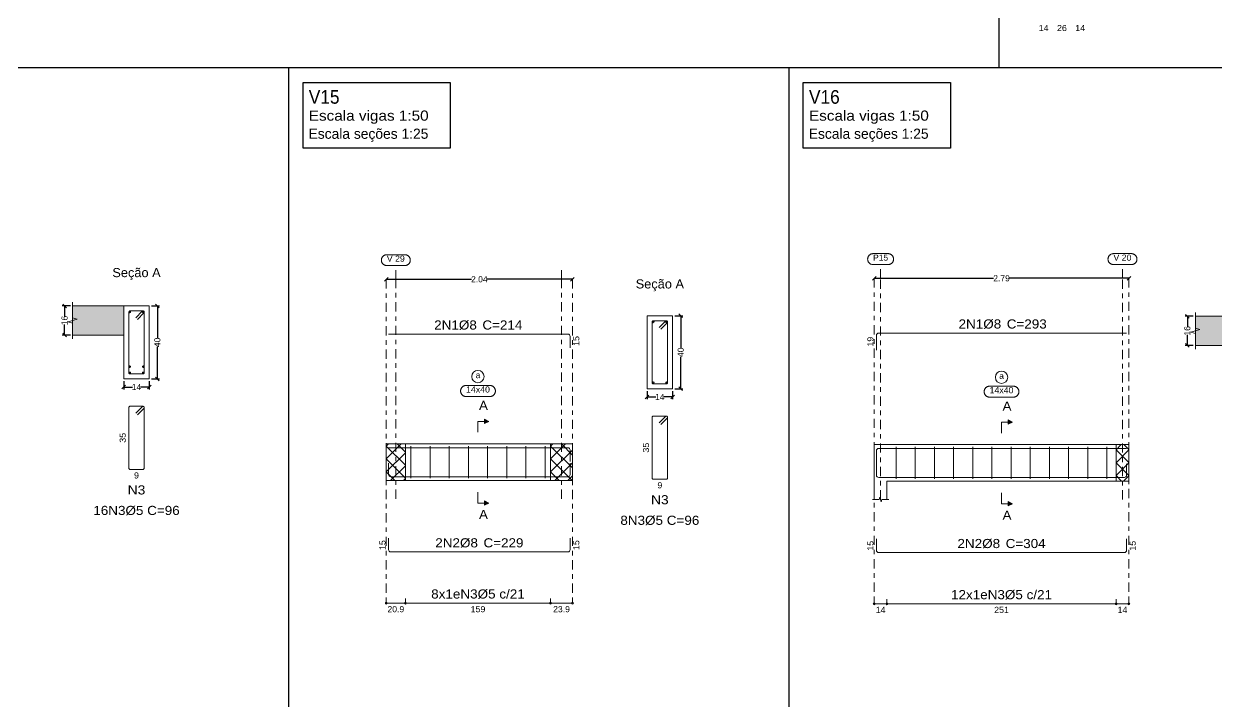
# Model space of a CAD drawing. Header units: centimetres. Extents: x 3194 to 3278, y -951 to -517.
# Drawn here: x 3215.75 to 3241.88, y -686.23 to -671.4 of the extents above; entities that cross this region are included whole.
import ezdxf
from ezdxf.enums import TextEntityAlignment as Align

# ---------------------------------------------------------------- set-up
doc = ezdxf.new("R2010")
doc.units = ezdxf.units.CM
doc.linetypes.add('CYPE_RAYAPUNTO', pattern=[0.4125, 0.2025, -0.105, 0, -0.105])
for name, color, linetype, lineweight in [('ARM_LONGITUDINAL_Ø8', 32, 'Continuous', 9), ('ARM_TRANSVERSAL_Ø5', 120, 'Continuous', 9), ('ELE_ARM_TRANS_TXT_EST', 7, 'Continuous', 9), ('ELE_CONT_NOS', 7, 'Continuous', 9), ('ELE_CONT_VIG_CONCRETO', 7, 'Continuous', 9), ('ELE_COT_COMPRIMENTO_PROJETADO', 8, 'Continuous', 0), ('ELE_COT_COT_ANCORAGENS', 8, 'Continuous', 0), ('ELE_COT_COT_EST', 8, 'Continuous', 0), ('ELE_COT_COT_LIN_APOIOS', 8, 'CYPE_RAYAPUNTO', 0), ('ELE_COT_TEXTOS_ESTRIBOS', 8, 'Continuous', 0), ('ELE_REF_COT_LIN_AUX_COTA', 8, 'CYPE_RAYAPUNTO', 9), ('ELE_REF_LINHAS_MARCAS_PLANTA', 8, 'Continuous', 9), ('ELE_REF_MARCAS_PLANTA', 8, 'Continuous', 9), ('ELE_REF_REF_ESCALA', 3, 'Continuous', 9), ('ELE_REF_REF_NOME', 8, 'Continuous', 9), ('ELE_REF_REF_REFERENCIA', 8, 'Continuous', 9), ('ELE_REF_TEXTO_REF_NOME', 8, 'Continuous', 9), ('ELE_REF_TEXTO_REF_REFERENCIA', 8, 'Continuous', 9), ('POR_ARM_LONG_ARM_TEXTOS', 7, 'Continuous', 9), ('POR_ARM_LONG_TXT_COMP', 7, 'Continuous', 9), ('SEC_CONT_LAJES_CORTE', 8, 'Continuous', 9), ('SEC_CONT_VIG_CONCRETO_CORTE', 7, 'Continuous', 9), ('SEC_COTAS_SEC_DIM_VIGA', 8, 'Continuous', 0), ('SEC_COTAS_TEXTOS_DETALHE_ESTRIBOS', 8, 'Continuous', 0), ('SEC_REF_TXT_NOMES', 2, 'Continuous', 9), ('SEC_REF_TXT_POSICOES_ARM_ESTRIBOS', 7, 'Continuous', 9)]:
    doc.layers.add(name, color=color, linetype=linetype, lineweight=lineweight)
doc.layers.add('COTA CYPE', color=31, linetype='Continuous')
doc.styles.add('CYPETXT', font='arial.ttf', dxfattribs={"height": 0.2})
doc.styles.add('CYPETXT_0.2', font='arial.ttf', dxfattribs={"height": 0.133333})
doc.dimstyles.new('cype_oblique', dxfattribs={"dimtxt": 0.18, "dimasz": 0.18, "dimexe": 0.05, "dimexo": 0.05, "dimgap": 0, "dimtad": 0, "dimdec": 4, "dimzin": 0, "dimdsep": 46, "dimtxsty": 'CYPETXT_0.2', "dimblk": 'OBLIQUE', "dimtsz": 0.04, "dimcen": 0.09, "dimadec": 0, "dimazin": 0, "dimtfac": 1, "dimtdec": 4, "dimtofl": 0, "dimtmove": 2, "dimatfit": 3, "dimfxl": 1, "dimtolj": 1, "dimtzin": 0, "dimarcsym": 0})

# ---------------------------------------------------------------- blocks, each defined once
blk = doc.blocks.new('*D1537')
at = {"layer": 'Defpoints', "color": 0, "transparency": 16777216}
for p in [(3217.942, -679.174), (3218.502, -679.174), (3218.502, -679.352)]:
    blk.add_point(p, dxfattribs=at)
at = {"layer": 'SEC_COTAS_SEC_DIM_VIGA', "color": 0, "lineweight": -2, "transparency": 16777216}
for p, q in [((3217.902, -679.392), (3217.982, -679.312)), ((3217.942, -679.224), (3217.942, -679.402)), ((3217.942, -679.352), (3218.133, -679.352)), ((3218.502, -679.352), (3218.311, -679.352)), ((3218.462, -679.392), (3218.542, -679.312)), ((3218.502, -679.224), (3218.502, -679.402))]:
    blk.add_line(p, q, dxfattribs=at)
at = {"layer": 'SEC_COTAS_SEC_DIM_VIGA', "color": 0, "transparency": 16777216, "insert": (3218.222, -679.352), "char_height": 0.1333, "attachment_point": 5, "style": 'CYPETXT_0.2'}
blk.add_mtext('\\A1;14', dxfattribs=at)
blk = doc.blocks.new('_OBLIQUE')
at = {"color": 0, "linetype": 'ByBlock'}
blk.add_line((-0.5, -0.5), (0.5, 0.5), dxfattribs=at)
blk = doc.blocks.new('*D1538')
at = {"layer": 'Defpoints', "color": 0, "transparency": 16777216}
for p in [(3216.645, -677.574), (3216.822, -677.574), (3216.822, -678.214)]:
    blk.add_point(p, dxfattribs=at)
at = {"layer": 'SEC_COTAS_SEC_DIM_VIGA', "color": 0, "lineweight": -2, "transparency": 16777216}
for p, q in [((3216.772, -677.574), (3216.595, -677.574)), ((3216.685, -677.614), (3216.605, -677.534)), ((3216.645, -677.574), (3216.645, -677.805)), ((3216.645, -678.214), (3216.645, -677.983)), ((3216.772, -678.214), (3216.595, -678.214)), ((3216.685, -678.254), (3216.605, -678.174))]:
    blk.add_line(p, q, dxfattribs=at)
at = {"layer": 'SEC_COTAS_SEC_DIM_VIGA', "color": 0, "transparency": 16777216, "insert": (3216.645, -677.894), "char_height": 0.1333, "attachment_point": 5, "rotation": 90, "style": 'CYPETXT_0.2'}
blk.add_mtext('\\A1;16', dxfattribs=at)
blk = doc.blocks.new('*D1539')
at = {"layer": 'Defpoints', "color": 0, "transparency": 16777216}
for p in [(3218.502, -677.574), (3218.679, -677.574), (3218.502, -679.174)]:
    blk.add_point(p, dxfattribs=at)
at = {"layer": 'SEC_COTAS_SEC_DIM_VIGA', "color": 0, "lineweight": -2, "transparency": 16777216}
for p, q in [((3218.552, -677.574), (3218.729, -677.574)), ((3218.719, -677.614), (3218.639, -677.534)), ((3218.679, -677.574), (3218.679, -678.276)), ((3218.679, -679.174), (3218.679, -678.472)), ((3218.719, -679.214), (3218.639, -679.134)), ((3218.552, -679.174), (3218.729, -679.174))]:
    blk.add_line(p, q, dxfattribs=at)
at = {"layer": 'SEC_COTAS_SEC_DIM_VIGA', "color": 0, "transparency": 16777216, "insert": (3218.679, -678.374), "char_height": 0.1333, "attachment_point": 5, "rotation": 90, "style": 'CYPETXT_0.2'}
blk.add_mtext('\\A1;40', dxfattribs=at)
blk = doc.blocks.new('*D1542')
at = {"layer": 'Defpoints', "color": 0, "transparency": 16777216}
for p in [(3229.412, -679.39), (3229.972, -679.39), (3229.972, -679.567)]:
    blk.add_point(p, dxfattribs=at)
at = {"layer": 'SEC_COTAS_SEC_DIM_VIGA', "color": 0, "lineweight": -2, "transparency": 16777216}
for p, q in [((3229.372, -679.607), (3229.452, -679.527)), ((3229.412, -679.44), (3229.412, -679.617)), ((3229.412, -679.567), (3229.603, -679.567)), ((3229.972, -679.567), (3229.781, -679.567)), ((3229.932, -679.607), (3230.012, -679.527)), ((3229.972, -679.44), (3229.972, -679.617))]:
    blk.add_line(p, q, dxfattribs=at)
at = {"layer": 'SEC_COTAS_SEC_DIM_VIGA', "color": 0, "transparency": 16777216, "insert": (3229.692, -679.567), "char_height": 0.1333, "attachment_point": 5, "style": 'CYPETXT_0.2'}
blk.add_mtext('\\A1;14', dxfattribs=at)
blk = doc.blocks.new('*D1543')
at = {"layer": 'Defpoints', "color": 0, "transparency": 16777216}
for p in [(3229.972, -677.79), (3230.149, -677.79), (3229.972, -679.39)]:
    blk.add_point(p, dxfattribs=at)
at = {"layer": 'SEC_COTAS_SEC_DIM_VIGA', "color": 0, "lineweight": -2, "transparency": 16777216}
for p, q in [((3230.022, -677.79), (3230.199, -677.79)), ((3230.189, -677.83), (3230.109, -677.75)), ((3230.149, -677.79), (3230.149, -678.492)), ((3230.149, -679.39), (3230.149, -678.688)), ((3230.022, -679.39), (3230.199, -679.39)), ((3230.189, -679.43), (3230.109, -679.35))]:
    blk.add_line(p, q, dxfattribs=at)
at = {"layer": 'SEC_COTAS_SEC_DIM_VIGA', "color": 0, "transparency": 16777216, "insert": (3230.149, -678.59), "char_height": 0.1333, "attachment_point": 5, "rotation": 90, "style": 'CYPETXT_0.2'}
blk.add_mtext('\\A1;40', dxfattribs=at)
blk = doc.blocks.new('*D1544')
at = {"layer": 'Defpoints', "color": 0, "transparency": 16777216}
for p in [(3223.696, -676.992), (3223.696, -676.992), (3227.777, -676.992)]:
    blk.add_point(p, dxfattribs=at)
at = {"layer": 'ELE_COT_COMPRIMENTO_PROJETADO', "color": 0, "lineweight": -2, "transparency": 16777216}
for p, q in [((3223.656, -677.032), (3223.736, -676.952)), ((3223.696, -676.992), (3225.562, -676.992)), ((3227.777, -676.992), (3225.91, -676.992)), ((3227.737, -677.032), (3227.817, -676.952))]:
    blk.add_line(p, q, dxfattribs=at)
at = {"layer": 'ELE_COT_COMPRIMENTO_PROJETADO', "color": 0, "transparency": 16777216, "insert": (3225.736, -676.992), "char_height": 0.1333, "attachment_point": 5, "style": 'CYPETXT_0.2'}
blk.add_mtext('\\A1;2.04', dxfattribs=at)
blk = doc.blocks.new('*D1546')
at = {"layer": 'Defpoints', "color": 0, "transparency": 16777216}
for p in [(3241.253, -677.8), (3241.43, -677.8), (3241.43, -678.44)]:
    blk.add_point(p, dxfattribs=at)
at = {"layer": 'SEC_COTAS_SEC_DIM_VIGA', "color": 0, "lineweight": -2, "transparency": 16777216}
for p, q in [((3241.38, -677.8), (3241.203, -677.8)), ((3241.293, -677.84), (3241.213, -677.76)), ((3241.253, -677.8), (3241.253, -678.03)), ((3241.253, -678.44), (3241.253, -678.209)), ((3241.38, -678.44), (3241.203, -678.44)), ((3241.293, -678.48), (3241.213, -678.4))]:
    blk.add_line(p, q, dxfattribs=at)
at = {"layer": 'SEC_COTAS_SEC_DIM_VIGA', "color": 0, "transparency": 16777216, "insert": (3241.253, -678.12), "char_height": 0.1333, "attachment_point": 5, "rotation": 90, "style": 'CYPETXT_0.2'}
blk.add_mtext('\\A1;16', dxfattribs=at)
blk = doc.blocks.new('*D1548')
at = {"layer": 'Defpoints', "color": 0, "transparency": 16777216}
for p in [(3234.39, -676.97), (3234.39, -676.97), (3239.971, -676.97)]:
    blk.add_point(p, dxfattribs=at)
at = {"layer": 'ELE_COT_COMPRIMENTO_PROJETADO', "color": 0, "lineweight": -2, "transparency": 16777216}
for p, q in [((3234.35, -677.01), (3234.43, -676.93)), ((3234.39, -676.97), (3237.006, -676.97)), ((3239.971, -676.97), (3237.355, -676.97)), ((3239.931, -677.01), (3240.011, -676.93))]:
    blk.add_line(p, q, dxfattribs=at)
at = {"layer": 'ELE_COT_COMPRIMENTO_PROJETADO', "color": 0, "transparency": 16777216, "insert": (3237.181, -676.97), "char_height": 0.1333, "attachment_point": 5, "style": 'CYPETXT_0.2'}
blk.add_mtext('\\A1;2.79', dxfattribs=at)

msp = doc.modelspace()

# ---------------------------------------------------------------- hatches: boundary and pattern name
at = {"layer": 'ELE_REF_LINHAS_MARCAS_PLANTA'}
for points in [[(3225.85027, -680.15091), (3225.85027, -680.05491), (3225.94627, -680.10291)], [(3237.32468, -680.16591), (3237.32468, -680.06991), (3237.42068, -680.11791)], [(3225.85027, -681.84491), (3225.85027, -681.94091), (3225.94627, -681.89291)], [(3237.32468, -681.85991), (3237.32468, -681.95591), (3237.42068, -681.90791)]]:
    msp.add_hatch(color=256, dxfattribs=at).paths.add_polyline_path(points)
at = {"layer": 'SEC_CONT_LAJES_CORTE', "true_color": 0xdad7d3}
for points in [[(3216.82202, -678.21425), (3217.94202, -678.21425), (3217.94202, -677.57425), (3216.82202, -677.57425)], [(3241.43033, -678.43962), (3242.55033, -678.43962), (3242.55033, -677.79962), (3241.43033, -677.79962)]]:
    msp.add_hatch(color=254, dxfattribs=at).paths.add_polyline_path(points)

# ---------------------------------------------------------------- linework, layer by layer
for p, q in [((3237.12328, -658.55377), (3237.12328, -672.35504)), ((3196.8194, -672.35504), (3259.9194, -672.35504)), ((3221.55398, -672.35504), (3221.55398, -686.52861)), ((3232.51701, -672.35504), (3232.51701, -686.52861))]:
    msp.add_line(p, q)
at = {"layer": 'ARM_LONGITUDINAL_Ø8'}
for points in [[(3227.72654, -678.49197), (3227.72654, -678.23997), (3227.72289, -678.2216), (3227.71248, -678.20603), (3227.69691, -678.19563), (3227.67854, -678.19197), (3223.74605, -678.19197)], [(3239.92099, -678.16962), (3234.48836, -678.16962), (3234.46999, -678.17328), (3234.45442, -678.18368), (3234.44401, -678.19925), (3234.44036, -678.21762), (3234.44036, -678.54504)], [(3227.72654, -680.97991), (3227.72654, -680.72791), (3227.72289, -680.70954), (3227.71248, -680.69397), (3227.69691, -680.68356), (3227.67854, -680.67991), (3223.74605, -680.67991)], [(3239.92099, -680.69491), (3234.48836, -680.69491), (3234.46999, -680.69856), (3234.45442, -680.70897), (3234.44401, -680.72454), (3234.44036, -680.74291), (3234.44036, -681.07032)], [(3227.72654, -681.01591), (3227.72654, -681.26791), (3227.72289, -681.28628), (3227.71248, -681.30185), (3227.69691, -681.31226), (3227.67854, -681.31591), (3223.79405, -681.31591), (3223.77569, -681.31226), (3223.76011, -681.30185), (3223.74971, -681.28628), (3223.74605, -681.26791), (3223.74605, -681.01591)], [(3239.92099, -681.03091), (3239.92099, -681.28291), (3239.91734, -681.30128), (3239.90693, -681.31685), (3239.89136, -681.32726), (3239.87299, -681.33091), (3234.48836, -681.33091), (3234.46999, -681.32726), (3234.45442, -681.31685), (3234.44401, -681.30128), (3234.44036, -681.28291), (3234.44036, -681.03091)], [(3227.72654, -682.66291), (3227.72654, -682.91491), (3227.72289, -682.93328), (3227.71248, -682.94885), (3227.69691, -682.95926), (3227.67854, -682.96291), (3223.79405, -682.96291), (3223.77569, -682.95926), (3223.76011, -682.94885), (3223.74971, -682.93328), (3223.74605, -682.91491), (3223.74605, -682.66291)], [(3239.92099, -682.67791), (3239.92099, -682.92991), (3239.91734, -682.94828), (3239.90693, -682.96385), (3239.89136, -682.97426), (3239.87299, -682.97791), (3234.48836, -682.97791), (3234.46999, -682.97426), (3234.45442, -682.96385), (3234.44401, -682.94828), (3234.44036, -682.92991), (3234.44036, -682.67791)]]:
    msp.add_lwpolyline(points, dxfattribs=at)
for centre in [(3218.07802, -677.71025), (3218.36602, -677.71025), (3229.54803, -677.92597), (3229.83603, -677.92597), (3218.07802, -678.90625), (3218.36602, -678.90625), (3218.07802, -679.03825), (3218.36602, -679.03825), (3229.54803, -679.25397), (3229.83603, -679.25397)]:
    msp.add_circle(centre, 0.016, dxfattribs=at)
at = {"layer": 'ARM_TRANSVERSAL_Ø5'}
for p, q in [((3224.23627, -680.64791), (3224.23627, -681.34791)), ((3224.65627, -680.64791), (3224.65627, -681.34791)), ((3225.07627, -680.64791), (3225.07627, -681.34791)), ((3225.49627, -680.64791), (3225.49627, -681.34791)), ((3225.91627, -680.64791), (3225.91627, -681.34791)), ((3226.33627, -680.64791), (3226.33627, -681.34791)), ((3226.75627, -680.64791), (3226.75627, -681.34791)), ((3227.17627, -680.64791), (3227.17627, -681.34791)), ((3234.87068, -680.66291), (3234.87068, -681.36291)), ((3235.29068, -680.66291), (3235.29068, -681.36291)), ((3235.71068, -680.66291), (3235.71068, -681.36291)), ((3236.13068, -680.66291), (3236.13068, -681.36291)), ((3236.55068, -680.66291), (3236.55068, -681.36291)), ((3236.97068, -680.66291), (3236.97068, -681.36291)), ((3237.39068, -680.66291), (3237.39068, -681.36291)), ((3237.81068, -680.66291), (3237.81068, -681.36291)), ((3238.23068, -680.66291), (3238.23068, -681.36291)), ((3238.65068, -680.66291), (3238.65068, -681.36291)), ((3239.07068, -680.66291), (3239.07068, -681.36291)), ((3239.49068, -680.66291), (3239.49068, -681.36291))]:
    msp.add_line(p, q, dxfattribs=at)
for points in [[(3218.24298, -677.87006), (3218.3844, -677.72864), (3218.38764, -677.7247), (3218.39004, -677.7202), (3218.39152, -677.71532), (3218.39202, -677.71025), (3218.39152, -677.70518), (3218.39004, -677.7003), (3218.38764, -677.69581), (3218.3844, -677.69187), (3218.38046, -677.68863), (3218.37597, -677.68623), (3218.37109, -677.68475), (3218.36602, -677.68425), (3218.07802, -677.68425), (3218.06807, -677.68623), (3218.05963, -677.69187), (3218.054, -677.7003), (3218.05202, -677.71025), (3218.05202, -679.03825), (3218.054, -679.0482), (3218.05963, -679.05664), (3218.06807, -679.06227), (3218.07802, -679.06425), (3218.36602, -679.06425), (3218.37597, -679.06227), (3218.3844, -679.05664), (3218.39004, -679.0482), (3218.39202, -679.03825), (3218.39202, -677.71025), (3218.39152, -677.70518), (3218.39004, -677.7003), (3218.38764, -677.69581), (3218.3844, -677.69187), (3218.38046, -677.68863), (3218.37597, -677.68623), (3218.37109, -677.68475), (3218.36602, -677.68425), (3218.36094, -677.68475), (3218.35607, -677.68623), (3218.35157, -677.68863), (3218.34763, -677.69187), (3218.20621, -677.83329)], [(3229.713, -678.08578), (3229.85442, -677.94436), (3229.85765, -677.94042), (3229.86006, -677.93592), (3229.86153, -677.93104), (3229.86203, -677.92597), (3229.86153, -677.9209), (3229.86006, -677.91602), (3229.85765, -677.91153), (3229.85442, -677.90759), (3229.85048, -677.90435), (3229.84598, -677.90195), (3229.84111, -677.90047), (3229.83603, -677.89997), (3229.54803, -677.89997), (3229.53808, -677.90195), (3229.52965, -677.90759), (3229.52401, -677.91602), (3229.52203, -677.92597), (3229.52203, -679.25397), (3229.52401, -679.26392), (3229.52965, -679.27236), (3229.53808, -679.27799), (3229.54803, -679.27997), (3229.83603, -679.27997), (3229.84598, -679.27799), (3229.85442, -679.27236), (3229.86006, -679.26392), (3229.86203, -679.25397), (3229.86203, -677.92597), (3229.86153, -677.9209), (3229.86006, -677.91602), (3229.85765, -677.91153), (3229.85442, -677.90759), (3229.85048, -677.90435), (3229.84598, -677.90195), (3229.84111, -677.90047), (3229.83603, -677.89997), (3229.83096, -677.90047), (3229.82608, -677.90195), (3229.82159, -677.90435), (3229.81765, -677.90759), (3229.67623, -678.04901)], [(3218.24298, -679.95939), (3218.3844, -679.81797), (3218.38764, -679.81403), (3218.39004, -679.80953), (3218.39152, -679.80466), (3218.39202, -679.79958), (3218.39152, -679.79451), (3218.39004, -679.78963), (3218.38764, -679.78514), (3218.3844, -679.7812), (3218.38046, -679.77797), (3218.37597, -679.77556), (3218.37109, -679.77408), (3218.36602, -679.77358), (3218.07802, -679.77358), (3218.06807, -679.77556), (3218.05963, -679.7812), (3218.054, -679.78963), (3218.05202, -679.79958), (3218.05202, -681.12758), (3218.054, -681.13753), (3218.05963, -681.14597), (3218.06807, -681.15161), (3218.07802, -681.15358), (3218.36602, -681.15358), (3218.37597, -681.15161), (3218.3844, -681.14597), (3218.39004, -681.13753), (3218.39202, -681.12758), (3218.39202, -679.79958), (3218.39152, -679.79451), (3218.39004, -679.78963), (3218.38764, -679.78514), (3218.3844, -679.7812), (3218.38046, -679.77797), (3218.37597, -679.77556), (3218.37109, -679.77408), (3218.36602, -679.77358), (3218.36094, -679.77408), (3218.35607, -679.77556), (3218.35157, -679.77797), (3218.34763, -679.7812), (3218.20621, -679.92262)], [(3229.713, -680.17511), (3229.85442, -680.03369), (3229.85765, -680.02975), (3229.86006, -680.02526), (3229.86153, -680.02038), (3229.86203, -680.01531), (3229.86153, -680.01023), (3229.86006, -680.00536), (3229.85765, -680.00086), (3229.85442, -679.99692), (3229.85048, -679.99369), (3229.84598, -679.99128), (3229.84111, -679.9898), (3229.83603, -679.98931), (3229.54803, -679.98931), (3229.53808, -679.99128), (3229.52965, -679.99692), (3229.52401, -680.00536), (3229.52203, -680.01531), (3229.52203, -681.34331), (3229.52401, -681.35326), (3229.52965, -681.36169), (3229.53808, -681.36733), (3229.54803, -681.36931), (3229.83603, -681.36931), (3229.84598, -681.36733), (3229.85442, -681.36169), (3229.86006, -681.35326), (3229.86203, -681.34331), (3229.86203, -680.01531), (3229.86153, -680.01023), (3229.86006, -680.00536), (3229.85765, -680.00086), (3229.85442, -679.99692), (3229.85048, -679.99369), (3229.84598, -679.99128), (3229.84111, -679.9898), (3229.83603, -679.98931), (3229.83096, -679.9898), (3229.82608, -679.99128), (3229.82159, -679.99369), (3229.81765, -679.99692), (3229.67623, -680.13834)]]:
    msp.add_lwpolyline(points, dxfattribs=at)
at = {"layer": 'COTA CYPE'}
for points in [[(3221.87241, -672.67949), (3225.09881, -672.67949), (3225.09881, -674.12297), (3221.87241, -674.12297)], [(3232.83544, -672.67949), (3236.06184, -672.67949), (3236.06184, -674.12297), (3232.83544, -674.12297)]]:
    msp.add_lwpolyline(points, close=True, dxfattribs=at)
at = {"layer": 'ELE_CONT_NOS'}
for p, q in [((3223.69605, -680.59791), (3223.69605, -681.39791)), ((3227.77654, -680.59791), (3227.77654, -681.39791)), ((3239.97099, -680.61291), (3239.97099, -681.41291)), ((3234.39036, -681.41291), (3234.39036, -681.81291)), ((3234.67036, -681.41291), (3234.67036, -681.81291))]:
    msp.add_line(p, q, dxfattribs=at)
at = {"layer": 'ELE_CONT_NOS', "lineweight": 0}
for p, q in [((3223.69605, -680.92684), (3224.02499, -680.59791)), ((3223.69605, -680.644), (3223.74214, -680.59791)), ((3224.11437, -681.06231), (3223.69605, -680.644)), ((3224.11437, -680.77947), (3223.93281, -680.59791)), ((3227.29817, -680.92684), (3227.6271, -680.59791)), ((3227.29817, -680.644), (3227.34426, -680.59791)), ((3227.77654, -681.12237), (3227.29817, -680.644)), ((3227.77654, -680.83953), (3227.53492, -680.59791)), ((3239.69099, -680.72468), (3239.80277, -680.61291)), ((3239.97099, -681.00469), (3239.69099, -680.72469)), ((3239.69099, -681.00753), (3239.97099, -680.72753)), ((3239.97099, -680.72184), (3239.86206, -680.61291)), ((3223.69605, -681.20968), (3224.11437, -680.79137)), ((3224.11437, -681.34516), (3223.69605, -680.92684)), ((3227.29817, -681.20968), (3227.77654, -680.73131)), ((3227.76924, -681.39791), (3227.29817, -680.92684)), ((3223.88428, -681.39791), (3223.69605, -681.20968)), ((3223.79067, -681.39791), (3224.11437, -681.07421)), ((3227.4864, -681.39791), (3227.29817, -681.20968)), ((3227.39279, -681.39791), (3227.77654, -681.01416)), ((3239.97099, -681.28753), (3239.69099, -681.00753)), ((3239.69099, -681.29037), (3239.97099, -681.01037)), ((3224.07351, -681.39791), (3224.11437, -681.35706)), ((3227.67563, -681.39791), (3227.77654, -681.297)), ((3239.81353, -681.41291), (3239.69099, -681.29037)), ((3239.85129, -681.41291), (3239.97099, -681.29321))]:
    msp.add_line(p, q, dxfattribs=at)
at = {"layer": 'ELE_CONT_NOS'}
for points in [[(3223.69605, -680.59791), (3224.11437, -680.59791)], [(3227.29817, -680.59791), (3227.77654, -680.59791)], [(3234.67036, -680.61291), (3234.39036, -680.61291), (3234.39036, -681.41291)], [(3239.69099, -680.61291), (3239.97099, -680.61291)], [(3223.69605, -681.39791), (3224.11437, -681.39791)], [(3227.29817, -681.39791), (3227.77654, -681.39791)], [(3239.69099, -681.41291), (3239.97099, -681.41291)], [(3234.35036, -681.81291), (3234.50036, -681.81291), (3234.51536, -681.76291), (3234.54536, -681.86291), (3234.56036, -681.81291), (3234.71036, -681.81291)]]:
    msp.add_lwpolyline(points, dxfattribs=at)
at = {"layer": 'ELE_CONT_NOS', "lineweight": 0}
for points in [[(3223.69605, -680.59791), (3223.69605, -681.39791), (3224.11437, -681.39791), (3224.11437, -680.59791), (3223.69605, -680.59791)], [(3227.29817, -681.39791), (3227.77654, -681.39791), (3227.77654, -680.59791), (3227.29817, -680.59791), (3227.29817, -681.39791)], [(3239.69099, -680.61291), (3239.69099, -681.41291), (3239.97099, -681.41291), (3239.97099, -680.61291), (3239.69099, -680.61291)]]:
    msp.add_lwpolyline(points, close=True, dxfattribs=at)
at = {"layer": 'ELE_CONT_VIG_CONCRETO'}
for p, q in [((3224.11437, -680.59791), (3227.29817, -680.59791)), ((3234.67036, -680.61291), (3239.69099, -680.61291)), ((3224.11437, -681.39791), (3227.29817, -681.39791)), ((3234.67036, -681.41291), (3239.69099, -681.41291))]:
    msp.add_line(p, q, dxfattribs=at)
at = {"layer": 'ELE_COT_COT_EST'}
for p, q in [((3223.69605, -684.08291), (3223.69605, -683.98291)), ((3224.11437, -684.08291), (3224.11437, -683.98291)), ((3227.29817, -684.08291), (3227.29817, -683.98291)), ((3234.39036, -684.09791), (3234.39036, -683.99791)), ((3234.67036, -684.09791), (3234.67036, -683.99791)), ((3239.69099, -684.09791), (3239.69099, -683.99791))]:
    msp.add_line(p, q, dxfattribs=at)
for points in [[(3223.69605, -684.08291), (3224.11437, -684.08291), (3224.11437, -683.98291)], [(3224.11437, -684.08291), (3227.29817, -684.08291), (3227.29817, -683.98291)], [(3227.29817, -684.08291), (3227.77654, -684.08291), (3227.77654, -683.98291)], [(3234.39036, -684.09791), (3234.67036, -684.09791), (3234.67036, -683.99791)], [(3234.67036, -684.09791), (3239.69099, -684.09791), (3239.69099, -683.99791)], [(3239.69099, -684.09791), (3239.97099, -684.09791), (3239.97099, -683.99791)]]:
    msp.add_lwpolyline(points, dxfattribs=at)
for centre in [(3223.69605, -684.08291), (3224.11437, -684.08291), (3224.11437, -684.08291), (3227.29817, -684.08291), (3227.29817, -684.08291), (3227.77654, -684.08291), (3234.39036, -684.09791), (3234.67036, -684.09791), (3234.67036, -684.09791), (3239.69099, -684.09791), (3239.69099, -684.09791), (3239.97099, -684.09791)]:
    msp.add_circle(centre, 0.02, dxfattribs=at)
at = {"layer": 'ELE_COT_COT_LIN_APOIOS'}
for p, q in [((3223.69605, -676.99197), (3223.69605, -684.08291)), ((3227.77654, -676.99197), (3227.77654, -684.08291)), ((3234.39036, -676.96962), (3234.39036, -684.09791)), ((3239.97099, -676.96962), (3239.97099, -684.09791))]:
    msp.add_line(p, q, dxfattribs=at)
at = {"layer": 'ELE_REF_COT_LIN_AUX_COTA'}
for p, q in [((3223.90521, -676.99197), (3223.90521, -676.69197)), ((3227.53735, -676.99197), (3227.53735, -676.69197)), ((3234.53036, -676.96962), (3234.53036, -676.66962)), ((3239.83099, -676.96962), (3239.83099, -676.66962)), ((3223.90521, -681.79791), (3223.90521, -676.99197)), ((3227.53735, -681.79791), (3227.53735, -676.99197)), ((3234.53036, -681.81291), (3234.53036, -676.96962)), ((3239.83099, -681.81291), (3239.83099, -676.96962))]:
    msp.add_line(p, q, dxfattribs=at)
at = {"layer": 'ELE_REF_LINHAS_MARCAS_PLANTA'}
for p, q in [((3225.70627, -680.10291), (3225.70627, -680.34291)), ((3225.70627, -680.10291), (3225.85027, -680.10291)), ((3237.18068, -680.11791), (3237.18068, -680.35791)), ((3237.18068, -680.11791), (3237.32468, -680.11791)), ((3225.70627, -681.89291), (3225.70627, -681.65291)), ((3237.18068, -681.90791), (3237.18068, -681.66791)), ((3225.70627, -681.89291), (3225.85027, -681.89291)), ((3237.18068, -681.90791), (3237.32468, -681.90791))]:
    msp.add_line(p, q, dxfattribs=at)
for points in [[(3225.85027, -680.15091), (3225.85027, -680.05491), (3225.94627, -680.10291)], [(3237.32468, -680.16591), (3237.32468, -680.06991), (3237.42068, -680.11791)], [(3225.85027, -681.84491), (3225.85027, -681.94091), (3225.94627, -681.89291)], [(3237.32468, -681.85991), (3237.32468, -681.95591), (3237.42068, -681.90791)]]:
    msp.add_lwpolyline(points, close=True, dxfattribs=at)
at = {"layer": 'ELE_REF_REF_NOME'}
for points in [[(3225.96827, -679.31791), (3225.97628, -679.31818), (3225.98426, -679.31898), (3225.99217, -679.32031), (3225.99997, -679.32217), (3226.00763, -679.32455), (3226.01512, -679.32743), (3226.02239, -679.33081), (3226.02942, -679.33466), (3226.03618, -679.33898), (3226.04264, -679.34373), (3226.04876, -679.34891), (3226.05453, -679.35449), (3226.05991, -679.36043), (3226.06488, -679.36673), (3226.06942, -679.37334), (3226.0735, -679.38024), (3226.07712, -679.3874), (3226.08025, -679.39478), (3226.08288, -679.40236), (3226.085, -679.41009), (3226.0866, -679.41795), (3226.08767, -679.4259), (3226.0882, -679.4339), (3226.0882, -679.44192), (3226.08767, -679.44992), (3226.0866, -679.45787), (3226.085, -679.46573), (3226.08288, -679.47346), (3226.08025, -679.48104), (3226.07712, -679.48842), (3226.0735, -679.49558), (3226.06942, -679.50248), (3226.06488, -679.50909), (3226.05991, -679.51538), (3226.05453, -679.52133), (3226.04876, -679.52691), (3226.04264, -679.53209), (3226.03618, -679.53684), (3226.02942, -679.54116), (3226.02239, -679.54501), (3226.01512, -679.54839), (3226.00763, -679.55127), (3225.99997, -679.55365), (3225.99217, -679.5555), (3225.98426, -679.55684), (3225.97628, -679.55764), (3225.96827, -679.55791), (3225.44427, -679.55791), (3225.43625, -679.55764), (3225.42828, -679.55684), (3225.42037, -679.5555), (3225.41257, -679.55365), (3225.40491, -679.55127), (3225.39742, -679.54839), (3225.39015, -679.54501), (3225.38312, -679.54116), (3225.37636, -679.53684), (3225.3699, -679.53209), (3225.36378, -679.52691), (3225.35801, -679.52133), (3225.35263, -679.51538), (3225.34766, -679.50909), (3225.34312, -679.50248), (3225.33904, -679.49558), (3225.33542, -679.48842), (3225.33229, -679.48104), (3225.32966, -679.47346), (3225.32754, -679.46573), (3225.32594, -679.45787), (3225.32487, -679.44992), (3225.32434, -679.44192), (3225.32434, -679.4339), (3225.32487, -679.4259), (3225.32594, -679.41795), (3225.32754, -679.41009), (3225.32966, -679.40236), (3225.33229, -679.39478), (3225.33542, -679.3874), (3225.33904, -679.38024), (3225.34312, -679.37334), (3225.34766, -679.36673), (3225.35263, -679.36043), (3225.35801, -679.35449), (3225.36378, -679.34891), (3225.3699, -679.34373), (3225.37636, -679.33898), (3225.38312, -679.33466), (3225.39015, -679.33081), (3225.39742, -679.32743), (3225.40491, -679.32455), (3225.41257, -679.32217), (3225.42037, -679.32031), (3225.42828, -679.31898), (3225.43625, -679.31818), (3225.44427, -679.31791), (3225.96827, -679.31791)], [(3237.44268, -679.33291), (3237.45069, -679.33318), (3237.45867, -679.33398), (3237.46658, -679.33531), (3237.47438, -679.33717), (3237.48204, -679.33955), (3237.48952, -679.34243), (3237.4968, -679.34581), (3237.50383, -679.34966), (3237.51059, -679.35398), (3237.51705, -679.35873), (3237.52317, -679.36391), (3237.52893, -679.36949), (3237.53431, -679.37543), (3237.53928, -679.38173), (3237.54382, -679.38834), (3237.54791, -679.39524), (3237.55153, -679.4024), (3237.55466, -679.40978), (3237.55729, -679.41736), (3237.55941, -679.42509), (3237.561, -679.43295), (3237.56207, -679.4409), (3237.56261, -679.4489), (3237.56261, -679.45692), (3237.56207, -679.46492), (3237.561, -679.47287), (3237.55941, -679.48073), (3237.55729, -679.48846), (3237.55466, -679.49604), (3237.55153, -679.50342), (3237.54791, -679.51058), (3237.54382, -679.51748), (3237.53928, -679.52409), (3237.53431, -679.53038), (3237.52893, -679.53633), (3237.52317, -679.54191), (3237.51705, -679.54709), (3237.51059, -679.55184), (3237.50383, -679.55616), (3237.4968, -679.56001), (3237.48952, -679.56339), (3237.48204, -679.56627), (3237.47438, -679.56865), (3237.46658, -679.5705), (3237.45867, -679.57184), (3237.45069, -679.57264), (3237.44268, -679.57291), (3236.91868, -679.57291), (3236.91066, -679.57264), (3236.90268, -679.57184), (3236.89477, -679.5705), (3236.88697, -679.56865), (3236.87931, -679.56627), (3236.87183, -679.56339), (3236.86455, -679.56001), (3236.85752, -679.55616), (3236.85076, -679.55184), (3236.84431, -679.54709), (3236.83818, -679.54191), (3236.83242, -679.53633), (3236.82704, -679.53038), (3236.82207, -679.52409), (3236.81753, -679.51748), (3236.81344, -679.51058), (3236.80982, -679.50342), (3236.80669, -679.49604), (3236.80406, -679.48846), (3236.80194, -679.48073), (3236.80035, -679.47287), (3236.79928, -679.46492), (3236.79874, -679.45692), (3236.79874, -679.4489), (3236.79928, -679.4409), (3236.80035, -679.43295), (3236.80194, -679.42509), (3236.80406, -679.41736), (3236.80669, -679.40978), (3236.80982, -679.4024), (3236.81344, -679.39524), (3236.81753, -679.38834), (3236.82207, -679.38173), (3236.82704, -679.37543), (3236.83242, -679.36949), (3236.83818, -679.36391), (3236.84431, -679.35873), (3236.85076, -679.35398), (3236.85752, -679.34966), (3236.86455, -679.34581), (3236.87183, -679.34243), (3236.87931, -679.33955), (3236.88697, -679.33717), (3236.89477, -679.33531), (3236.90268, -679.33398), (3236.91066, -679.33318), (3236.91868, -679.33291), (3237.44268, -679.33291)]]:
    msp.add_lwpolyline(points, close=True, dxfattribs=at)
for centre in [(3225.70627, -679.1232), (3237.18068, -679.1382)]:
    msp.add_circle(centre, 0.13471, dxfattribs=at)
at = {"layer": 'ELE_REF_REF_REFERENCIA'}
for points in [[(3224.10221, -676.45197), (3224.11023, -676.45224), (3224.11821, -676.45304), (3224.12611, -676.45438), (3224.13392, -676.45624), (3224.14157, -676.45861), (3224.14906, -676.46149), (3224.15633, -676.46487), (3224.16337, -676.46872), (3224.17013, -676.47304), (3224.17658, -676.4778), (3224.18271, -676.48297), (3224.18847, -676.48855), (3224.19385, -676.4945), (3224.19882, -676.50079), (3224.20336, -676.5074), (3224.20745, -676.5143), (3224.21106, -676.52146), (3224.21419, -676.52884), (3224.21682, -676.53642), (3224.21894, -676.54415), (3224.22054, -676.55201), (3224.22161, -676.55996), (3224.22214, -676.56796), (3224.22214, -676.57598), (3224.22161, -676.58398), (3224.22054, -676.59193), (3224.21894, -676.59979), (3224.21682, -676.60753), (3224.21419, -676.6151), (3224.21106, -676.62248), (3224.20745, -676.62964), (3224.20336, -676.63654), (3224.19882, -676.64315), (3224.19385, -676.64945), (3224.18847, -676.6554), (3224.18271, -676.66097), (3224.17658, -676.66615), (3224.17013, -676.6709), (3224.16337, -676.67522), (3224.15633, -676.67907), (3224.14906, -676.68245), (3224.14157, -676.68533), (3224.13392, -676.68771), (3224.12611, -676.68957), (3224.11821, -676.6909), (3224.11023, -676.6917), (3224.10221, -676.69197), (3223.70821, -676.69197), (3223.7002, -676.6917), (3223.69222, -676.6909), (3223.68431, -676.68957), (3223.67651, -676.68771), (3223.66885, -676.68533), (3223.66137, -676.68245), (3223.65409, -676.67907), (3223.64706, -676.67522), (3223.6403, -676.6709), (3223.63384, -676.66615), (3223.62772, -676.66097), (3223.62195, -676.6554), (3223.61657, -676.64945), (3223.6116, -676.64315), (3223.60706, -676.63654), (3223.60298, -676.62964), (3223.59936, -676.62248), (3223.59623, -676.6151), (3223.5936, -676.60753), (3223.59148, -676.59979), (3223.58988, -676.59193), (3223.58881, -676.58398), (3223.58828, -676.57598), (3223.58828, -676.56796), (3223.58881, -676.55996), (3223.58988, -676.55201), (3223.59148, -676.54415), (3223.5936, -676.53642), (3223.59623, -676.52884), (3223.59936, -676.52146), (3223.60298, -676.5143), (3223.60706, -676.5074), (3223.6116, -676.50079), (3223.61657, -676.4945), (3223.62195, -676.48855), (3223.62772, -676.48297), (3223.63384, -676.4778), (3223.6403, -676.47304), (3223.64706, -676.46872), (3223.65409, -676.46487), (3223.66137, -676.46149), (3223.66885, -676.45861), (3223.67651, -676.45624), (3223.68431, -676.45438), (3223.69222, -676.45304), (3223.7002, -676.45224), (3223.70821, -676.45197), (3224.10221, -676.45197)], [(3234.69436, -676.42962), (3234.70238, -676.42989), (3234.71035, -676.43069), (3234.71826, -676.43203), (3234.72606, -676.43389), (3234.73372, -676.43626), (3234.74121, -676.43914), (3234.74848, -676.44252), (3234.75551, -676.44637), (3234.76227, -676.45069), (3234.76873, -676.45545), (3234.77485, -676.46062), (3234.78062, -676.4662), (3234.786, -676.47215), (3234.79097, -676.47844), (3234.79551, -676.48505), (3234.79959, -676.49195), (3234.80321, -676.49911), (3234.80634, -676.50649), (3234.80897, -676.51407), (3234.81109, -676.5218), (3234.81269, -676.52966), (3234.81376, -676.53761), (3234.81429, -676.54561), (3234.81429, -676.55363), (3234.81376, -676.56163), (3234.81269, -676.56958), (3234.81109, -676.57744), (3234.80897, -676.58518), (3234.80634, -676.59275), (3234.80321, -676.60013), (3234.79959, -676.60729), (3234.79551, -676.61419), (3234.79097, -676.6208), (3234.786, -676.6271), (3234.78062, -676.63305), (3234.77485, -676.63862), (3234.76873, -676.6438), (3234.76227, -676.64856), (3234.75551, -676.65287), (3234.74848, -676.65672), (3234.74121, -676.6601), (3234.73372, -676.66298), (3234.72606, -676.66536), (3234.71826, -676.66722), (3234.71035, -676.66855), (3234.70238, -676.66935), (3234.69436, -676.66962), (3234.36636, -676.66962), (3234.35834, -676.66935), (3234.35037, -676.66855), (3234.34246, -676.66722), (3234.33466, -676.66536), (3234.327, -676.66298), (3234.31951, -676.6601), (3234.31224, -676.65672), (3234.30521, -676.65287), (3234.29845, -676.64856), (3234.29199, -676.6438), (3234.28587, -676.63862), (3234.2801, -676.63305), (3234.27472, -676.6271), (3234.26975, -676.6208), (3234.26521, -676.61419), (3234.26113, -676.60729), (3234.25751, -676.60013), (3234.25438, -676.59275), (3234.25175, -676.58518), (3234.24963, -676.57744), (3234.24803, -676.56958), (3234.24696, -676.56163), (3234.24643, -676.55363), (3234.24643, -676.54561), (3234.24696, -676.53761), (3234.24803, -676.52966), (3234.24963, -676.5218), (3234.25175, -676.51407), (3234.25438, -676.50649), (3234.25751, -676.49911), (3234.26113, -676.49195), (3234.26521, -676.48505), (3234.26975, -676.47844), (3234.27472, -676.47215), (3234.2801, -676.4662), (3234.28587, -676.46062), (3234.29199, -676.45545), (3234.29845, -676.45069), (3234.30521, -676.44637), (3234.31224, -676.44252), (3234.31951, -676.43914), (3234.327, -676.43626), (3234.33466, -676.43389), (3234.34246, -676.43203), (3234.35037, -676.43069), (3234.35834, -676.42989), (3234.36636, -676.42962), (3234.69436, -676.42962)], [(3240.02799, -676.42962), (3240.03601, -676.42989), (3240.04399, -676.43069), (3240.05189, -676.43203), (3240.05969, -676.43389), (3240.06735, -676.43626), (3240.07484, -676.43914), (3240.08211, -676.44252), (3240.08915, -676.44637), (3240.09591, -676.45069), (3240.10236, -676.45545), (3240.10849, -676.46062), (3240.11425, -676.4662), (3240.11963, -676.47215), (3240.1246, -676.47844), (3240.12914, -676.48505), (3240.13323, -676.49195), (3240.13684, -676.49911), (3240.13997, -676.50649), (3240.1426, -676.51407), (3240.14472, -676.5218), (3240.14632, -676.52966), (3240.14739, -676.53761), (3240.14792, -676.54561), (3240.14792, -676.55363), (3240.14739, -676.56163), (3240.14632, -676.56958), (3240.14472, -676.57744), (3240.1426, -676.58518), (3240.13997, -676.59275), (3240.13684, -676.60013), (3240.13323, -676.60729), (3240.12914, -676.61419), (3240.1246, -676.6208), (3240.11963, -676.6271), (3240.11425, -676.63305), (3240.10849, -676.63862), (3240.10236, -676.6438), (3240.09591, -676.64856), (3240.08915, -676.65287), (3240.08211, -676.65672), (3240.07484, -676.6601), (3240.06735, -676.66298), (3240.05969, -676.66536), (3240.05189, -676.66722), (3240.04399, -676.66855), (3240.03601, -676.66935), (3240.02799, -676.66962), (3239.63399, -676.66962), (3239.62598, -676.66935), (3239.618, -676.66855), (3239.61009, -676.66722), (3239.60229, -676.66536), (3239.59463, -676.66298), (3239.58714, -676.6601), (3239.57987, -676.65672), (3239.57284, -676.65287), (3239.56608, -676.64856), (3239.55962, -676.6438), (3239.5535, -676.63862), (3239.54773, -676.63305), (3239.54235, -676.6271), (3239.53738, -676.6208), (3239.53284, -676.61419), (3239.52876, -676.60729), (3239.52514, -676.60013), (3239.52201, -676.59275), (3239.51938, -676.58518), (3239.51726, -676.57744), (3239.51566, -676.56958), (3239.51459, -676.56163), (3239.51406, -676.55363), (3239.51406, -676.54561), (3239.51459, -676.53761), (3239.51566, -676.52966), (3239.51726, -676.5218), (3239.51938, -676.51407), (3239.52201, -676.50649), (3239.52514, -676.49911), (3239.52876, -676.49195), (3239.53284, -676.48505), (3239.53738, -676.47844), (3239.54235, -676.47215), (3239.54773, -676.4662), (3239.5535, -676.46062), (3239.55962, -676.45545), (3239.56608, -676.45069), (3239.57284, -676.44637), (3239.57987, -676.44252), (3239.58714, -676.43914), (3239.59463, -676.43626), (3239.60229, -676.43389), (3239.61009, -676.43203), (3239.618, -676.43069), (3239.62598, -676.42989), (3239.63399, -676.42962), (3240.02799, -676.42962)]]:
    msp.add_lwpolyline(points, close=True, dxfattribs=at)
at = {"layer": 'SEC_CONT_LAJES_CORTE'}
for points in [[(3216.82202, -678.29425), (3216.82202, -677.95425), (3216.72202, -677.92425), (3216.92202, -677.86425), (3216.82202, -677.83425), (3216.82202, -677.49425)], [(3216.82202, -678.21425), (3217.94202, -678.21425), (3217.94202, -677.57425), (3216.82202, -677.57425)], [(3241.43033, -678.51962), (3241.43033, -678.17962), (3241.33033, -678.14962), (3241.53033, -678.08962), (3241.43033, -678.05962), (3241.43033, -677.71962)], [(3241.43033, -678.43962), (3242.55033, -678.43962), (3242.55033, -677.79962), (3241.43033, -677.79962)]]:
    msp.add_lwpolyline(points, dxfattribs=at)
at = {"layer": 'SEC_CONT_LAJES_CORTE', "color": 254, "true_color": 0xdad7d3}
for points in [[(3216.82202, -678.21425), (3217.94202, -678.21425), (3217.94202, -677.57425), (3216.82202, -677.57425)], [(3241.43033, -678.43962), (3242.55033, -678.43962), (3242.55033, -677.79962), (3241.43033, -677.79962)]]:
    msp.add_lwpolyline(points, close=True, dxfattribs=at)
at = {"layer": 'SEC_CONT_VIG_CONCRETO_CORTE'}
for points in [[(3218.50202, -677.57425), (3217.94202, -677.57425), (3217.94202, -679.17425), (3218.50202, -679.17425), (3218.50202, -677.57425)], [(3229.97203, -677.78997), (3229.41203, -677.78997), (3229.41203, -679.38997), (3229.97203, -679.38997), (3229.97203, -677.78997)]]:
    msp.add_lwpolyline(points, close=True, dxfattribs=at)

# ---------------------------------------------------------------- texts
at = {"layer": 'COTA CYPE', "style": 'CYPETXT', "width": 0.911221}
for s, p, p2 in [('V15', (3221.99781, -673.14626), (3222.67142, -673.14626)), ('V16', (3232.96084, -673.14626), (3233.63445, -673.14626))]:
    msp.add_text(s, height=0.297399, dxfattribs=at).set_placement(p, p2, align=Align.FIT)
at = {"layer": 'ELE_ARM_TRANS_TXT_EST', "style": 'CYPETXT'}
for s, width, p, p2 in [('8x1eN3%%c5 c/21', 1.056929, (3224.68027, -683.98291), (3226.73227, -683.98291)), ('12x1eN3%%c5 c/21', 1.055863, (3236.07368, -683.99791), (3238.28768, -683.99791))]:
    msp.add_text(s, height=0.2, dxfattribs=dict(at, width=width)).set_placement(p, p2, align=Align.FIT)
at = {"layer": 'ELE_COT_COT_ANCORAGENS', "style": 'CYPETXT', "width": 1.042546}
for s, p, p2 in [('15', (3227.92654, -678.44997), (3227.92654, -678.23397)), ('19', (3234.37369, -678.46533), (3234.37369, -678.24933)), ('15', (3223.67939, -682.92091), (3223.67939, -682.70491)), ('15', (3227.92654, -682.92091), (3227.92654, -682.70491)), ('15', (3234.37369, -682.93591), (3234.37369, -682.71991)), ('15', (3240.12099, -682.93591), (3240.12099, -682.71991))]:
    msp.add_text(s, height=0.133333, rotation=90, dxfattribs=at).set_placement(p, p2, align=Align.FIT)
at = {"layer": 'ELE_COT_TEXTOS_ESTRIBOS', "style": 'CYPETXT'}
for s, width, p, p2 in [('14', 1.042546, (3237.99651, -671.55469), (3238.21251, -671.55469)), ('26', 1.042546, (3238.39651, -671.55469), (3238.61251, -671.55469)), ('14', 1.042546, (3238.79651, -671.55469), (3239.01251, -671.55469)), ('20.9', 1.015093, (3223.72121, -684.28291), (3224.08921, -684.28291)), ('159', 1.042546, (3225.54427, -684.28291), (3225.86827, -684.28291)), ('23.9', 1.015093, (3227.35335, -684.28291), (3227.72135, -684.28291)), ('14', 1.042546, (3234.42236, -684.29791), (3234.63836, -684.29791)), ('251', 1.042546, (3237.01868, -684.29791), (3237.34268, -684.29791)), ('14', 1.042546, (3239.72299, -684.29791), (3239.93899, -684.29791))]:
    msp.add_text(s, height=0.133333, dxfattribs=dict(at, width=width)).set_placement(p, p2, align=Align.FIT)
at = {"layer": 'ELE_REF_MARCAS_PLANTA', "style": 'CYPETXT', "width": 1.044083}
for p, p2 in [((3225.72877, -679.85291), (3225.92377, -679.85291)), ((3237.20318, -679.86791), (3237.39818, -679.86791)), ((3225.72877, -682.24291), (3225.92377, -682.24291)), ((3237.20318, -682.25791), (3237.39818, -682.25791))]:
    msp.add_text('A', height=0.2, dxfattribs=at).set_placement(p, p2, align=Align.FIT)
at = {"layer": 'ELE_REF_REF_ESCALA', "style": 'CYPETXT'}
for s, width, p, p2 in [('Escala vigas 1:50', 1.075389, (3221.99781, -673.51801), (3224.62422, -673.51801)), ('Escala vigas 1:50', 1.075389, (3232.96084, -673.51801), (3235.58725, -673.51801)), ('Escala seções 1:25', 0.971968, (3221.99294, -673.91413), (3224.61935, -673.91413)), ('Escala seções 1:25', 0.971968, (3232.95597, -673.91413), (3235.58238, -673.91413))]:
    msp.add_text(s, height=0.2230494, dxfattribs=dict(at, width=width)).set_placement(p, p2, align=Align.FIT)
at = {"layer": 'ELE_REF_TEXTO_REF_NOME', "style": 'CYPETXT'}
for s, height, width, p, p2 in [('a', 0.13333, 0.984627, (3225.65527, -679.15654), (3225.75727, -679.15654)), ('a', 0.13333, 0.984627, (3237.12968, -679.17154), (3237.23168, -679.17154)), ('14x40', 0.133333, 1.032505, (3225.44427, -679.47124), (3225.96827, -679.47124)), ('14x40', 0.133333, 1.032505, (3236.91868, -679.48624), (3237.44268, -679.48624))]:
    msp.add_text(s, height=height, dxfattribs=dict(at, width=width)).set_placement(p, p2, align=Align.FIT)
at = {"layer": 'ELE_REF_TEXTO_REF_REFERENCIA', "style": 'CYPETXT'}
for s, width, p, p2 in [('V 29', 1.028253, (3223.70821, -676.60531), (3224.10221, -676.60531)), ('P15', 0.989671, (3234.36636, -676.58296), (3234.69436, -676.58296)), ('V 20', 1.028253, (3239.63399, -676.58296), (3240.02799, -676.58296))]:
    msp.add_text(s, height=0.133333, dxfattribs=dict(at, width=width)).set_placement(p, p2, align=Align.FIT)
at = {"layer": 'POR_ARM_LONG_ARM_TEXTOS', "style": 'CYPETXT', "width": 1.057309}
for s, p, p2 in [('2N1%%c8', (3224.7458, -678.09197), (3225.6818, -678.09197)), ('2N1%%c8', (3236.23818, -678.06962), (3237.17418, -678.06962)), ('2N2%%c8', (3224.7698, -682.86291), (3225.7058, -682.86291)), ('2N2%%c8', (3236.21418, -682.87791), (3237.15018, -682.87791))]:
    msp.add_text(s, height=0.2, dxfattribs=at).set_placement(p, p2, align=Align.FIT)
at = {"layer": 'POR_ARM_LONG_TXT_COMP', "style": 'CYPETXT', "width": 1.053117}
for s, p, p2 in [(' C=214', (3225.7218, -678.09197), (3226.6788, -678.09197)), (' C=293', (3237.21418, -678.06962), (3238.17118, -678.06962)), (' C=229', (3225.7458, -682.86291), (3226.7028, -682.86291)), (' C=304', (3237.19018, -682.87791), (3238.14718, -682.87791))]:
    msp.add_text(s, height=0.2, dxfattribs=at).set_placement(p, p2, align=Align.FIT)
at = {"layer": 'SEC_COTAS_TEXTOS_DETALHE_ESTRIBOS', "style": 'CYPETXT', "width": 1.042546}
for p, p2 in [((3217.98535, -680.57158), (3217.98535, -680.35558)), ((3229.45537, -680.78731), (3229.45537, -680.57131))]:
    msp.add_text('35', height=0.133333, rotation=90, dxfattribs=at).set_placement(p, p2, align=Align.FIT)
for p, p2 in [((3218.16802, -681.35358), (3218.27602, -681.35358)), ((3229.63803, -681.56931), (3229.74603, -681.56931))]:
    msp.add_text('9', height=0.13333, dxfattribs=at).set_placement(p, p2, align=Align.FIT)
at = {"layer": 'SEC_REF_TXT_NOMES', "style": 'CYPETXT', "width": 1.002256}
for p, p2 in [((3217.69252, -676.94425), (3218.75152, -676.94425)), ((3229.16253, -677.19197), (3230.22153, -677.19197))]:
    msp.add_text('Seção A', height=0.2, dxfattribs=at).set_placement(p, p2, align=Align.FIT)
at = {"layer": 'SEC_REF_TXT_POSICOES_ARM_ESTRIBOS', "style": 'CYPETXT'}
for s, width, p, p2 in [('N3', 1.083541, (3218.02852, -681.70358), (3218.41552, -681.70358)), ('N3', 1.083541, (3229.49853, -681.91931), (3229.88553, -681.91931)), ('16N3%%c5 C=96', 1.055186, (3217.27552, -682.15358), (3219.16852, -682.15358)), ('8N3%%c5 C=96', 1.056384, (3228.82653, -682.36931), (3230.55753, -682.36931))]:
    msp.add_text(s, height=0.2, dxfattribs=dict(at, width=width)).set_placement(p, p2, align=Align.FIT)

# ---------------------------------------------------------------- dimensions: what is measured, and where the dimension line sits
at = {"layer": 'ELE_COT_COMPRIMENTO_PROJETADO'}
for p1, p2, text, picture, middle in [((3227.77654, -676.99197), (3223.69605, -676.99197), '2.04', '*D1544', (3225.7363, -676.99197)), ((3239.97099, -676.96962), (3234.39036, -676.96962), '2.79', '*D1548', (3237.18068, -676.96962))]:
    dim = msp.add_aligned_dim(p1=p1, p2=p2, distance=0, text=text, dimstyle='cype_oblique', override={"dimexe": 0, "dimexo": 0}, dxfattribs=at)
    dim.commit()
    dim.dimension.update_dxf_attribs({"geometry": picture, "text_midpoint": middle})
at = {"layer": 'SEC_COTAS_SEC_DIM_VIGA'}
for p1, p2, distance, text, picture, middle in [((3216.82202, -678.21425), (3216.82202, -677.57425), 0.17733, '16', '*D1538', (3216.64468, -677.89425)), ((3218.50202, -679.17425), (3218.50202, -677.57425), -0.17733, '40', '*D1539', (3218.67935, -678.37425)), ((3229.97203, -679.38997), (3229.97203, -677.78997), -0.17733, '40', '*D1543', (3230.14937, -678.58997)), ((3241.43033, -678.43962), (3241.43033, -677.79962), 0.17733, '16', '*D1546', (3241.253, -678.11962)), ((3217.94202, -679.17425), (3218.50202, -679.17425), -0.17733, '14', '*D1537', (3218.22202, -679.35158)), ((3229.41203, -679.38997), (3229.97203, -679.38997), -0.17733, '14', '*D1542', (3229.69203, -679.56731))]:
    dim = msp.add_aligned_dim(p1=p1, p2=p2, distance=distance, text=text, dimstyle='cype_oblique', dxfattribs=at)
    dim.commit()
    dim.dimension.update_dxf_attribs({"geometry": picture, "text_midpoint": middle})

doc.saveas('drawing.dxf')
